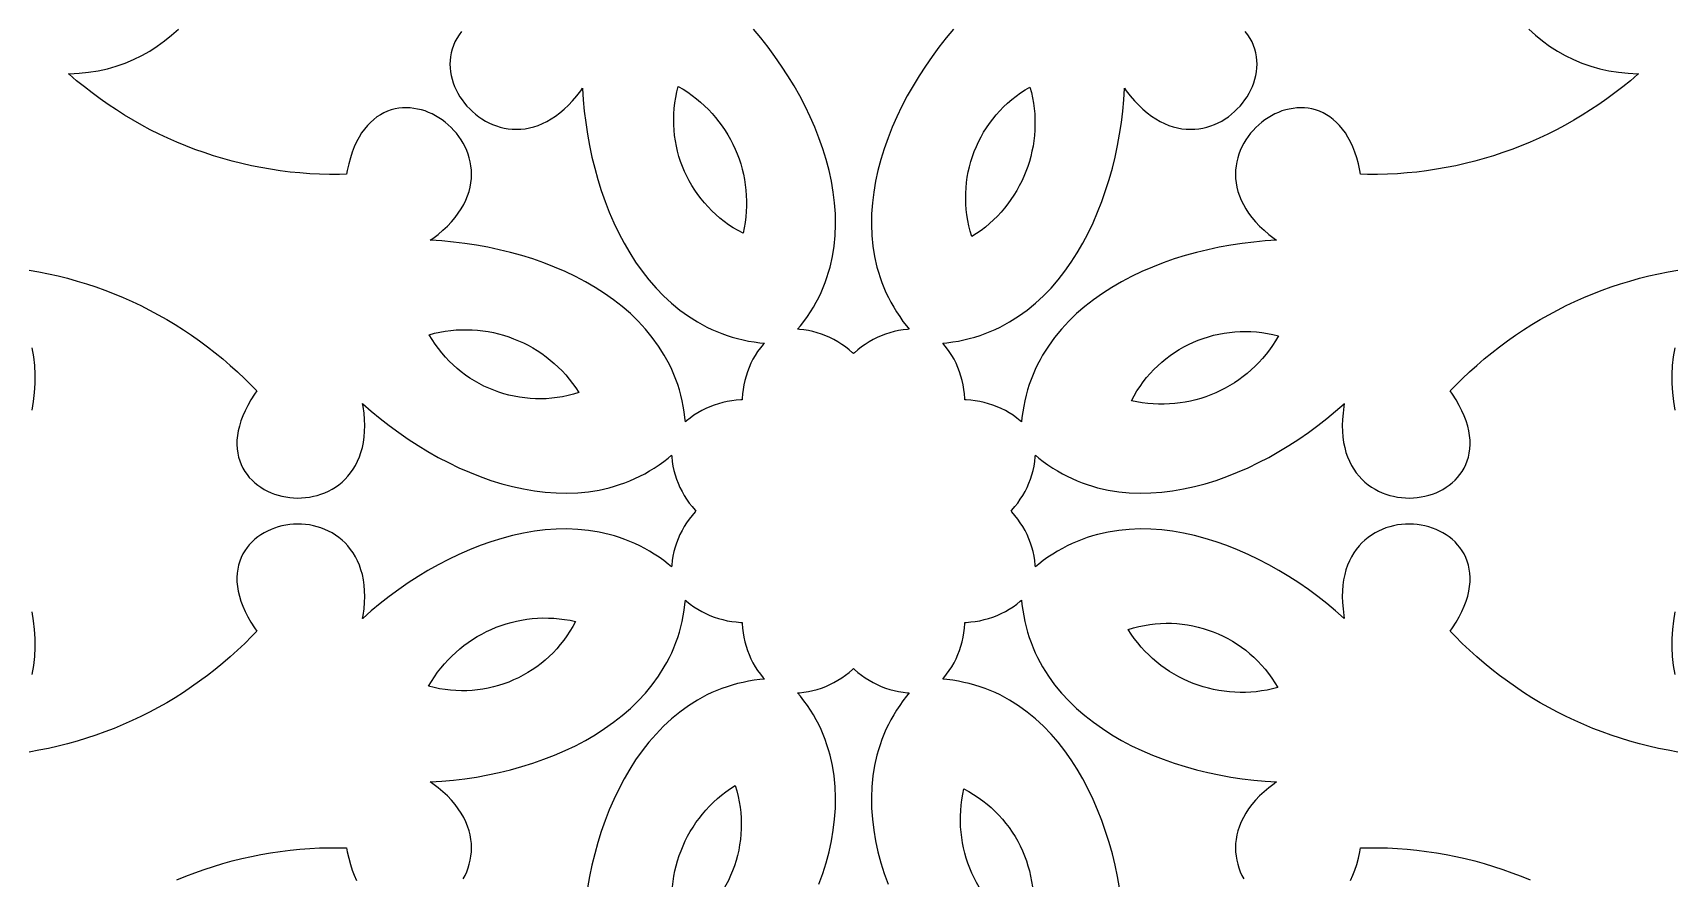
# Model space of a CAD drawing. Extents: x -1917 to -261, y -485 to 605.
# Drawn here: x -1382.7 to -1255.5, y 31.7 to 97.2 of the extents above; entities that cross this region are included whole.
import ezdxf

# ---------------------------------------------------------------- set-up
doc = ezdxf.new("R2010")
doc.units = 0
doc.layers.add('LAYER_1', color=18, linetype='CONTINUOUS')

msp = doc.modelspace()

# ---------------------------------------------------------------- linework, layer by layer
at = {"layer": 'LAYER_1'}
for points in [[(-1349.47, 97.31), (-1349.67, 97.05), (-1349.84, 96.78), (-1349.99, 96.51), (-1350.11, 96.23), (-1350.21, 95.94), (-1350.28, 95.66), (-1350.34, 95.36), (-1350.37, 95.07), (-1350.38, 94.78), (-1350.36, 94.49), (-1350.33, 94.19), (-1350.28, 93.9), (-1350.21, 93.62), (-1350.12, 93.33), (-1350.02, 93.06), (-1349.9, 92.78), (-1349.76, 92.52), (-1349.6, 92.26), (-1349.44, 92.01), (-1349.25, 91.76), (-1349.06, 91.53), (-1348.85, 91.31), (-1348.63, 91.1), (-1348.4, 90.9), (-1348.15, 90.71), (-1347.9, 90.53), (-1347.63, 90.37), (-1347.36, 90.23), (-1347.08, 90.1), (-1346.78, 89.99), (-1346.49, 89.9), (-1346.18, 89.83), (-1345.86, 89.77), (-1345.55, 89.74), (-1345.22, 89.73), (-1344.89, 89.74), (-1344.56, 89.78), (-1344.22, 89.84), (-1343.89, 89.92), (-1343.55, 90.03), (-1343.21, 90.17), (-1342.87, 90.34), (-1342.53, 90.53), (-1342.2, 90.75), (-1341.86, 91), (-1341.53, 91.28), (-1341.2, 91.6), (-1340.88, 91.94), (-1340.56, 92.32), (-1340.25, 92.72), (-1340.11, 92.92), (-1340.11, 92.9), (-1340.05, 92.02), (-1339.97, 91.14), (-1339.86, 90.25), (-1339.73, 89.36), (-1339.57, 88.47), (-1339.38, 87.58), (-1339.16, 86.71), (-1338.92, 85.84), (-1338.65, 84.98), (-1338.36, 84.13), (-1338.03, 83.3), (-1337.68, 82.48), (-1337.3, 81.68), (-1336.89, 80.91), (-1336.45, 80.15), (-1335.99, 79.43), (-1335.49, 78.73), (-1334.97, 78.06), (-1334.41, 77.42), (-1333.83, 76.82), (-1333.22, 76.25), (-1332.58, 75.72), (-1331.9, 75.24), (-1331.2, 74.8), (-1330.84, 74.59), (-1330.47, 74.4), (-1330.09, 74.22), (-1329.71, 74.05), (-1329.31, 73.9), (-1328.91, 73.75), (-1328.51, 73.63), (-1328.09, 73.51), (-1327.67, 73.41), (-1327.24, 73.32), (-1326.8, 73.25), (-1326.36, 73.19), (-1326.02, 73.16), (-1326.11, 73.06), (-1326.33, 72.79), (-1326.54, 72.5), (-1326.73, 72.2), (-1326.9, 71.9), (-1327.06, 71.59), (-1327.2, 71.27), (-1327.33, 70.94), (-1327.44, 70.6), (-1327.53, 70.27), (-1327.61, 69.92), (-1327.67, 69.57), (-1327.71, 69.22), (-1327.74, 68.86), (-1327.74, 68.77), (-1327.84, 68.77), (-1328.2, 68.74), (-1328.55, 68.69), (-1328.9, 68.63), (-1329.24, 68.56), (-1329.58, 68.46), (-1329.91, 68.35), (-1330.24, 68.23), (-1330.56, 68.08), (-1330.87, 67.93), (-1331.18, 67.75), (-1331.48, 67.56), (-1331.76, 67.35), (-1332.04, 67.13), (-1332.14, 67.05), (-1332.17, 67.38), (-1332.23, 67.82), (-1332.3, 68.26), (-1332.39, 68.69), (-1332.49, 69.11), (-1332.6, 69.53), (-1332.73, 69.94), (-1332.87, 70.34), (-1333.03, 70.73), (-1333.2, 71.11), (-1333.38, 71.49), (-1333.57, 71.86), (-1333.77, 72.23), (-1334.21, 72.93), (-1334.7, 73.6), (-1335.23, 74.24), (-1335.79, 74.85), (-1336.4, 75.44), (-1337.03, 75.99), (-1337.7, 76.51), (-1338.4, 77.01), (-1339.13, 77.47), (-1339.88, 77.91), (-1340.66, 78.32), (-1341.46, 78.7), (-1342.27, 79.05), (-1343.11, 79.38), (-1343.95, 79.68), (-1344.81, 79.95), (-1345.68, 80.19), (-1346.56, 80.4), (-1347.45, 80.59), (-1348.33, 80.75), (-1349.22, 80.89), (-1350.11, 80.99), (-1351, 81.08), (-1351.88, 81.13), (-1351.9, 81.13), (-1351.7, 81.27), (-1351.29, 81.58), (-1350.92, 81.9), (-1350.57, 82.23), (-1350.26, 82.56), (-1349.98, 82.89), (-1349.73, 83.22), (-1349.51, 83.56), (-1349.31, 83.89), (-1349.15, 84.23), (-1349.01, 84.57), (-1348.9, 84.91), (-1348.81, 85.25), (-1348.75, 85.58), (-1348.72, 85.92), (-1348.71, 86.24), (-1348.72, 86.57), (-1348.75, 86.89), (-1348.8, 87.2), (-1348.88, 87.51), (-1348.97, 87.81), (-1349.08, 88.1), (-1349.21, 88.38), (-1349.35, 88.66), (-1349.51, 88.92), (-1349.68, 89.18), (-1349.87, 89.42), (-1350.07, 89.65), (-1350.28, 89.87), (-1350.51, 90.08), (-1350.74, 90.28), (-1350.98, 90.46), (-1351.24, 90.63), (-1351.49, 90.78), (-1351.76, 90.92), (-1352.03, 91.04), (-1352.31, 91.15), (-1352.59, 91.23), (-1352.88, 91.3), (-1353.17, 91.35), (-1353.46, 91.39), (-1353.75, 91.4), (-1354.05, 91.39), (-1354.34, 91.36), (-1354.63, 91.31), (-1354.92, 91.23), (-1355.21, 91.13), (-1355.49, 91.01), (-1355.76, 90.86), (-1356.03, 90.69), (-1356.28, 90.5), (-1356.53, 90.27), (-1356.77, 90.02), (-1357, 89.75), (-1357.22, 89.45), (-1357.42, 89.12), (-1357.61, 88.76), (-1357.79, 88.38), (-1357.95, 87.97), (-1358.09, 87.53), (-1358.22, 87.05), (-1358.34, 86.55), (-1358.39, 86.25), (-1358.94, 86.23), (-1359.71, 86.23), (-1360.48, 86.25), (-1361.24, 86.29), (-1362, 86.35), (-1362.76, 86.42), (-1363.52, 86.52), (-1364.27, 86.63), (-1365.02, 86.76), (-1365.76, 86.91), (-1366.51, 87.07), (-1367.24, 87.26), (-1367.97, 87.46), (-1368.7, 87.68), (-1369.41, 87.92), (-1370.13, 88.17), (-1370.83, 88.44), (-1371.54, 88.73), (-1372.23, 89.04), (-1372.91, 89.36), (-1373.59, 89.7), (-1374.26, 90.06), (-1374.92, 90.43), (-1375.58, 90.82), (-1376.22, 91.23), (-1376.86, 91.65), (-1377.48, 92.09), (-1378.1, 92.55), (-1378.7, 93.02), (-1379.3, 93.5), (-1379.88, 94), (-1379.92, 94.04), (-1379.88, 94.04), (-1379.11, 94.07), (-1378.37, 94.15), (-1377.64, 94.27), (-1376.92, 94.43), (-1376.23, 94.63), (-1375.55, 94.87), (-1374.89, 95.15), (-1374.26, 95.46), (-1373.64, 95.8), (-1373.05, 96.18), (-1372.48, 96.58), (-1371.94, 97.02), (-1371.42, 97.49)], [(-1311.37, 97.49), (-1311.94, 96.81), (-1312.49, 96.1), (-1313.03, 95.38), (-1313.54, 94.63), (-1314.03, 93.88), (-1314.5, 93.1), (-1314.95, 92.32), (-1315.37, 91.52), (-1315.75, 90.71), (-1316.11, 89.89), (-1316.44, 89.06), (-1316.74, 88.23), (-1317, 87.39), (-1317.22, 86.55), (-1317.4, 85.71), (-1317.55, 84.86), (-1317.65, 84.02), (-1317.71, 83.18), (-1317.73, 82.34), (-1317.69, 81.5), (-1317.61, 80.68), (-1317.48, 79.86), (-1317.3, 79.05), (-1317.18, 78.65), (-1317.06, 78.25), (-1316.92, 77.86), (-1316.77, 77.47), (-1316.6, 77.08), (-1316.41, 76.7), (-1316.22, 76.32), (-1316, 75.94), (-1315.78, 75.57), (-1315.53, 75.21), (-1315.28, 74.84), (-1315, 74.49), (-1314.79, 74.23), (-1314.92, 74.22), (-1315.27, 74.19), (-1315.62, 74.13), (-1315.97, 74.05), (-1316.3, 73.96), (-1316.64, 73.85), (-1316.97, 73.73), (-1317.29, 73.58), (-1317.6, 73.43), (-1317.91, 73.25), (-1318.2, 73.06), (-1318.49, 72.86), (-1318.77, 72.64), (-1319.04, 72.41), (-1319.11, 72.34), (-1319.18, 72.41), (-1319.45, 72.64), (-1319.73, 72.86), (-1320.02, 73.06), (-1320.32, 73.25), (-1320.63, 73.43), (-1320.94, 73.58), (-1321.26, 73.73), (-1321.59, 73.85), (-1321.92, 73.96), (-1322.26, 74.05), (-1322.61, 74.13), (-1322.95, 74.19), (-1323.31, 74.22), (-1323.44, 74.23), (-1323.22, 74.49), (-1322.95, 74.84), (-1322.69, 75.21), (-1322.45, 75.57), (-1322.22, 75.94), (-1322.01, 76.32), (-1321.81, 76.7), (-1321.63, 77.08), (-1321.46, 77.47), (-1321.31, 77.86), (-1321.17, 78.25), (-1321.04, 78.65), (-1320.93, 79.05), (-1320.75, 79.86), (-1320.62, 80.68), (-1320.53, 81.5), (-1320.5, 82.34), (-1320.52, 83.18), (-1320.58, 84.02), (-1320.68, 84.86), (-1320.82, 85.71), (-1321.01, 86.55), (-1321.23, 87.39), (-1321.49, 88.23), (-1321.79, 89.06), (-1322.11, 89.89), (-1322.47, 90.71), (-1322.86, 91.52), (-1323.28, 92.32), (-1323.72, 93.1), (-1324.19, 93.88), (-1324.68, 94.63), (-1325.2, 95.38), (-1325.73, 96.1), (-1326.28, 96.81), (-1326.85, 97.49)], [(-1266.8, 97.49), (-1266.29, 97.02), (-1265.74, 96.58), (-1265.18, 96.18), (-1264.58, 95.8), (-1263.97, 95.46), (-1263.33, 95.15), (-1262.68, 94.87), (-1262, 94.63), (-1261.3, 94.43), (-1260.59, 94.27), (-1259.86, 94.15), (-1259.11, 94.07), (-1258.35, 94.04), (-1258.31, 94.04), (-1258.35, 94), (-1258.93, 93.5), (-1259.52, 93.02), (-1260.13, 92.55), (-1260.75, 92.09), (-1261.37, 91.65), (-1262.01, 91.23), (-1262.65, 90.82), (-1263.3, 90.43), (-1263.97, 90.06), (-1264.64, 89.7), (-1265.31, 89.36), (-1266, 89.04), (-1266.69, 88.73), (-1267.39, 88.44), (-1268.1, 88.17), (-1268.81, 87.92), (-1269.53, 87.68), (-1270.26, 87.46), (-1270.99, 87.26), (-1271.72, 87.07), (-1272.46, 86.91), (-1273.21, 86.76), (-1273.96, 86.63), (-1274.71, 86.52), (-1275.46, 86.42), (-1276.22, 86.35), (-1276.98, 86.29), (-1277.75, 86.25), (-1278.52, 86.23), (-1279.28, 86.23), (-1279.84, 86.25), (-1279.89, 86.55), (-1280, 87.05), (-1280.13, 87.53), (-1280.28, 87.97), (-1280.44, 88.38), (-1280.62, 88.76), (-1280.81, 89.12), (-1281.01, 89.45), (-1281.23, 89.75), (-1281.45, 90.02), (-1281.69, 90.27), (-1281.94, 90.5), (-1282.2, 90.69), (-1282.47, 90.86), (-1282.74, 91.01), (-1283.02, 91.13), (-1283.31, 91.23), (-1283.6, 91.31), (-1283.89, 91.36), (-1284.18, 91.39), (-1284.47, 91.4), (-1284.77, 91.39), (-1285.06, 91.35), (-1285.35, 91.3), (-1285.63, 91.23), (-1285.92, 91.15), (-1286.19, 91.04), (-1286.47, 90.92), (-1286.73, 90.78), (-1286.99, 90.63), (-1287.24, 90.46), (-1287.49, 90.28), (-1287.72, 90.08), (-1287.94, 89.87), (-1288.16, 89.65), (-1288.36, 89.42), (-1288.54, 89.18), (-1288.72, 88.92), (-1288.88, 88.66), (-1289.02, 88.38), (-1289.15, 88.1), (-1289.26, 87.81), (-1289.35, 87.51), (-1289.42, 87.2), (-1289.48, 86.89), (-1289.51, 86.57), (-1289.52, 86.24), (-1289.51, 85.92), (-1289.47, 85.58), (-1289.41, 85.25), (-1289.33, 84.91), (-1289.22, 84.57), (-1289.08, 84.23), (-1288.91, 83.89), (-1288.72, 83.56), (-1288.5, 83.22), (-1288.25, 82.89), (-1287.97, 82.56), (-1287.65, 82.23), (-1287.31, 81.9), (-1286.94, 81.58), (-1286.53, 81.27), (-1286.33, 81.13), (-1286.35, 81.13), (-1287.23, 81.08), (-1288.11, 80.99), (-1289, 80.89), (-1289.89, 80.75), (-1290.78, 80.59), (-1291.67, 80.4), (-1292.54, 80.19), (-1293.41, 79.95), (-1294.27, 79.68), (-1295.12, 79.38), (-1295.95, 79.05), (-1296.77, 78.7), (-1297.57, 78.32), (-1298.34, 77.91), (-1299.1, 77.47), (-1299.82, 77.01), (-1300.52, 76.51), (-1301.19, 75.99), (-1301.83, 75.44), (-1302.43, 74.85), (-1303, 74.24), (-1303.53, 73.6), (-1304.01, 72.93), (-1304.46, 72.23), (-1304.66, 71.86), (-1304.85, 71.49), (-1305.03, 71.11), (-1305.2, 70.73), (-1305.35, 70.34), (-1305.5, 69.94), (-1305.63, 69.53), (-1305.74, 69.11), (-1305.84, 68.69), (-1305.93, 68.26), (-1306, 67.82), (-1306.06, 67.38), (-1306.09, 67.05), (-1306.19, 67.13), (-1306.46, 67.35), (-1306.75, 67.56), (-1307.05, 67.75), (-1307.35, 67.93), (-1307.67, 68.08), (-1307.99, 68.23), (-1308.31, 68.35), (-1308.65, 68.46), (-1308.99, 68.56), (-1309.33, 68.63), (-1309.68, 68.69), (-1310.03, 68.74), (-1310.39, 68.77), (-1310.48, 68.77), (-1310.49, 68.86), (-1310.51, 69.22), (-1310.56, 69.57), (-1310.62, 69.92), (-1310.69, 70.27), (-1310.79, 70.6), (-1310.9, 70.94), (-1311.02, 71.27), (-1311.17, 71.59), (-1311.32, 71.9), (-1311.5, 72.2), (-1311.69, 72.5), (-1311.9, 72.79), (-1312.12, 73.06), (-1312.2, 73.16), (-1311.87, 73.19), (-1311.43, 73.25), (-1310.99, 73.32), (-1310.56, 73.41), (-1310.14, 73.51), (-1309.72, 73.63), (-1309.31, 73.75), (-1308.91, 73.9), (-1308.52, 74.05), (-1308.14, 74.22), (-1307.76, 74.4), (-1307.39, 74.59), (-1307.02, 74.8), (-1306.32, 75.24), (-1305.65, 75.72), (-1305.01, 76.25), (-1304.4, 76.82), (-1303.81, 77.42), (-1303.26, 78.06), (-1302.74, 78.73), (-1302.24, 79.43), (-1301.78, 80.15), (-1301.34, 80.91), (-1300.93, 81.68), (-1300.55, 82.48), (-1300.2, 83.3), (-1299.87, 84.13), (-1299.58, 84.98), (-1299.31, 85.84), (-1299.06, 86.71), (-1298.85, 87.58), (-1298.66, 88.47), (-1298.5, 89.36), (-1298.36, 90.25), (-1298.26, 91.14), (-1298.17, 92.02), (-1298.12, 92.9), (-1298.12, 92.92), (-1297.98, 92.72), (-1297.67, 92.32), (-1297.35, 91.94), (-1297.02, 91.6), (-1296.7, 91.28), (-1296.36, 91), (-1296.03, 90.75), (-1295.69, 90.53), (-1295.36, 90.34), (-1295.02, 90.17), (-1294.68, 90.03), (-1294.34, 89.92), (-1294, 89.84), (-1293.67, 89.78), (-1293.33, 89.74), (-1293.01, 89.73), (-1292.68, 89.74), (-1292.36, 89.77), (-1292.05, 89.83), (-1291.74, 89.9), (-1291.44, 89.99), (-1291.15, 90.1), (-1290.87, 90.23), (-1290.59, 90.37), (-1290.33, 90.53), (-1290.07, 90.71), (-1289.83, 90.9), (-1289.6, 91.1), (-1289.38, 91.31), (-1289.17, 91.53), (-1288.97, 91.76), (-1288.79, 92.01), (-1288.62, 92.26), (-1288.47, 92.52), (-1288.33, 92.78), (-1288.21, 93.06), (-1288.11, 93.33), (-1288.02, 93.62), (-1287.95, 93.9), (-1287.9, 94.19), (-1287.86, 94.49), (-1287.85, 94.78), (-1287.86, 95.07), (-1287.89, 95.36), (-1287.94, 95.66), (-1288.02, 95.94), (-1288.12, 96.23), (-1288.24, 96.51), (-1288.39, 96.78), (-1288.56, 97.05), (-1288.76, 97.31)], [(-1382.98, 78.82), (-1382.23, 78.68), (-1381.48, 78.53), (-1380.74, 78.36), (-1380, 78.18), (-1379.27, 77.97), (-1378.54, 77.75), (-1377.82, 77.51), (-1377.11, 77.26), (-1376.4, 76.98), (-1375.7, 76.69), (-1375.01, 76.39), (-1374.33, 76.06), (-1373.65, 75.72), (-1372.98, 75.36), (-1372.32, 74.99), (-1371.67, 74.6), (-1371.03, 74.19), (-1370.4, 73.77), (-1369.78, 73.34), (-1369.17, 72.88), (-1368.57, 72.41), (-1367.98, 71.93), (-1367.4, 71.43), (-1366.83, 70.92), (-1366.27, 70.39), (-1365.73, 69.85), (-1365.35, 69.45), (-1365.53, 69.19), (-1365.8, 68.76), (-1366.04, 68.33), (-1366.25, 67.92), (-1366.43, 67.51), (-1366.58, 67.12), (-1366.69, 66.73), (-1366.78, 66.36), (-1366.84, 65.99), (-1366.88, 65.63), (-1366.88, 65.29), (-1366.86, 64.95), (-1366.82, 64.63), (-1366.75, 64.32), (-1366.66, 64.02), (-1366.55, 63.74), (-1366.42, 63.47), (-1366.27, 63.21), (-1366.1, 62.97), (-1365.92, 62.74), (-1365.71, 62.53), (-1365.5, 62.33), (-1365.27, 62.14), (-1365.03, 61.98), (-1364.78, 61.82), (-1364.51, 61.69), (-1364.24, 61.56), (-1363.96, 61.46), (-1363.68, 61.37), (-1363.39, 61.29), (-1363.09, 61.23), (-1362.79, 61.19), (-1362.49, 61.16), (-1362.18, 61.15), (-1361.88, 61.16), (-1361.57, 61.18), (-1361.26, 61.22), (-1360.96, 61.28), (-1360.66, 61.35), (-1360.37, 61.44), (-1360.08, 61.55), (-1359.79, 61.68), (-1359.51, 61.83), (-1359.24, 61.99), (-1358.98, 62.18), (-1358.74, 62.38), (-1358.5, 62.6), (-1358.28, 62.84), (-1358.07, 63.1), (-1357.87, 63.38), (-1357.69, 63.68), (-1357.53, 64), (-1357.39, 64.34), (-1357.27, 64.69), (-1357.16, 65.07), (-1357.08, 65.46), (-1357.03, 65.88), (-1356.99, 66.31), (-1356.98, 66.76), (-1356.99, 67.23), (-1357.03, 67.73), (-1357.1, 68.24), (-1357.14, 68.47), (-1357.13, 68.46), (-1356.47, 67.88), (-1355.78, 67.31), (-1355.08, 66.76), (-1354.35, 66.22), (-1353.61, 65.71), (-1352.85, 65.22), (-1352.08, 64.75), (-1351.29, 64.3), (-1350.49, 63.89), (-1349.68, 63.5), (-1348.87, 63.14), (-1348.04, 62.81), (-1347.21, 62.51), (-1346.37, 62.25), (-1345.53, 62.03), (-1344.68, 61.85), (-1343.84, 61.7), (-1342.99, 61.6), (-1342.15, 61.54), (-1341.31, 61.52), (-1340.48, 61.56), (-1339.65, 61.64), (-1338.83, 61.77), (-1338.03, 61.95), (-1337.62, 62.07), (-1337.23, 62.19), (-1336.83, 62.33), (-1336.44, 62.49), (-1336.06, 62.65), (-1335.67, 62.84), (-1335.29, 63.03), (-1334.92, 63.25), (-1334.55, 63.47), (-1334.18, 63.72), (-1333.82, 63.97), (-1333.47, 64.25), (-1333.21, 64.46), (-1333.2, 64.33), (-1333.16, 63.98), (-1333.1, 63.63), (-1333.03, 63.29), (-1332.94, 62.95), (-1332.83, 62.61), (-1332.7, 62.29), (-1332.56, 61.96), (-1332.4, 61.65), (-1332.23, 61.35), (-1332.04, 61.05), (-1331.84, 60.76), (-1331.62, 60.48), (-1331.39, 60.21), (-1331.32, 60.14), (-1331.39, 60.07), (-1331.62, 59.8), (-1331.84, 59.52), (-1332.04, 59.23), (-1332.23, 58.93), (-1332.4, 58.62), (-1332.56, 58.31), (-1332.7, 57.99), (-1332.83, 57.66), (-1332.94, 57.33), (-1333.03, 56.99), (-1333.1, 56.64), (-1333.16, 56.3), (-1333.2, 55.94), (-1333.21, 55.81), (-1333.47, 56.03), (-1333.82, 56.3), (-1334.18, 56.56), (-1334.55, 56.8), (-1334.92, 57.03), (-1335.29, 57.24), (-1335.67, 57.44), (-1336.06, 57.62), (-1336.44, 57.79), (-1336.83, 57.94), (-1337.23, 58.08), (-1337.62, 58.21), (-1338.03, 58.32), (-1338.83, 58.5), (-1339.65, 58.64), (-1340.48, 58.72), (-1341.31, 58.75), (-1342.15, 58.74), (-1342.99, 58.68), (-1343.84, 58.57), (-1344.68, 58.43), (-1345.53, 58.24), (-1346.37, 58.02), (-1347.21, 57.76), (-1348.04, 57.47), (-1348.87, 57.14), (-1349.68, 56.78), (-1350.49, 56.39), (-1351.29, 55.97), (-1352.08, 55.53), (-1352.85, 55.06), (-1353.61, 54.57), (-1354.35, 54.05), (-1355.08, 53.52), (-1355.78, 52.97), (-1356.47, 52.4), (-1357.13, 51.81), (-1357.14, 51.8), (-1357.1, 52.04), (-1357.03, 52.55), (-1356.99, 53.04), (-1356.98, 53.51), (-1356.99, 53.96), (-1357.03, 54.4), (-1357.08, 54.81), (-1357.16, 55.21), (-1357.27, 55.58), (-1357.39, 55.94), (-1357.53, 56.28), (-1357.69, 56.59), (-1357.87, 56.89), (-1358.07, 57.17), (-1358.28, 57.43), (-1358.5, 57.67), (-1358.74, 57.89), (-1358.98, 58.1), (-1359.24, 58.28), (-1359.51, 58.45), (-1359.79, 58.59), (-1360.08, 58.72), (-1360.37, 58.83), (-1360.66, 58.92), (-1360.96, 59), (-1361.26, 59.06), (-1361.57, 59.1), (-1361.88, 59.12), (-1362.18, 59.12), (-1362.49, 59.11), (-1362.79, 59.09), (-1363.09, 59.04), (-1363.39, 58.98), (-1363.68, 58.91), (-1363.96, 58.82), (-1364.24, 58.71), (-1364.51, 58.59), (-1364.78, 58.45), (-1365.03, 58.3), (-1365.27, 58.13), (-1365.5, 57.95), (-1365.71, 57.75), (-1365.92, 57.53), (-1366.1, 57.31), (-1366.27, 57.06), (-1366.42, 56.81), (-1366.55, 56.53), (-1366.66, 56.25), (-1366.75, 55.95), (-1366.82, 55.64), (-1366.86, 55.32), (-1366.88, 54.99), (-1366.88, 54.64), (-1366.84, 54.29), (-1366.78, 53.92), (-1366.69, 53.54), (-1366.58, 53.16), (-1366.43, 52.76), (-1366.25, 52.35), (-1366.04, 51.94), (-1365.8, 51.52), (-1365.53, 51.08), (-1365.35, 50.83), (-1365.73, 50.43), (-1366.27, 49.88), (-1366.83, 49.35), (-1367.4, 48.84), (-1367.98, 48.34), (-1368.57, 47.86), (-1369.17, 47.39), (-1369.78, 46.94), (-1370.4, 46.5), (-1371.03, 46.08), (-1371.67, 45.67), (-1372.32, 45.28), (-1372.98, 44.91), (-1373.65, 44.55), (-1374.33, 44.21), (-1375.01, 43.89), (-1375.7, 43.58), (-1376.4, 43.29), (-1377.11, 43.02), (-1377.82, 42.76), (-1378.54, 42.52), (-1379.27, 42.3), (-1380, 42.1), (-1380.74, 41.91), (-1381.48, 41.74), (-1382.23, 41.59), (-1382.98, 41.46)], [(-1255.25, 41.46), (-1256, 41.59), (-1256.75, 41.74), (-1257.49, 41.91), (-1258.23, 42.1), (-1258.96, 42.3), (-1259.69, 42.52), (-1260.41, 42.76), (-1261.12, 43.02), (-1261.83, 43.29), (-1262.52, 43.58), (-1263.22, 43.89), (-1263.9, 44.21), (-1264.58, 44.55), (-1265.25, 44.91), (-1265.91, 45.28), (-1266.56, 45.67), (-1267.2, 46.08), (-1267.83, 46.5), (-1268.45, 46.94), (-1269.06, 47.39), (-1269.66, 47.86), (-1270.25, 48.34), (-1270.83, 48.84), (-1271.4, 49.35), (-1271.95, 49.88), (-1272.5, 50.43), (-1272.88, 50.83), (-1272.7, 51.08), (-1272.42, 51.52), (-1272.18, 51.94), (-1271.98, 52.35), (-1271.8, 52.76), (-1271.65, 53.16), (-1271.53, 53.54), (-1271.45, 53.92), (-1271.39, 54.29), (-1271.35, 54.64), (-1271.35, 54.99), (-1271.36, 55.32), (-1271.41, 55.64), (-1271.47, 55.95), (-1271.56, 56.25), (-1271.67, 56.53), (-1271.81, 56.81), (-1271.96, 57.06), (-1272.13, 57.31), (-1272.31, 57.53), (-1272.51, 57.75), (-1272.73, 57.95), (-1272.96, 58.13), (-1273.2, 58.3), (-1273.45, 58.45), (-1273.71, 58.59), (-1273.98, 58.71), (-1274.26, 58.82), (-1274.55, 58.91), (-1274.84, 58.98), (-1275.14, 59.04), (-1275.44, 59.09), (-1275.74, 59.11), (-1276.05, 59.12), (-1276.35, 59.12), (-1276.66, 59.1), (-1276.96, 59.06), (-1277.27, 59), (-1277.57, 58.92), (-1277.86, 58.83), (-1278.15, 58.72), (-1278.44, 58.59), (-1278.71, 58.45), (-1278.98, 58.28), (-1279.24, 58.1), (-1279.49, 57.89), (-1279.73, 57.67), (-1279.95, 57.43), (-1280.16, 57.17), (-1280.36, 56.89), (-1280.53, 56.59), (-1280.7, 56.28), (-1280.84, 55.94), (-1280.96, 55.58), (-1281.06, 55.21), (-1281.14, 54.81), (-1281.2, 54.4), (-1281.24, 53.96), (-1281.25, 53.51), (-1281.23, 53.04), (-1281.19, 52.55), (-1281.13, 52.04), (-1281.09, 51.8), (-1281.1, 51.81), (-1281.76, 52.4), (-1282.45, 52.97), (-1283.15, 53.52), (-1283.87, 54.05), (-1284.62, 54.57), (-1285.38, 55.06), (-1286.15, 55.53), (-1286.93, 55.97), (-1287.73, 56.39), (-1288.54, 56.78), (-1289.36, 57.14), (-1290.19, 57.47), (-1291.02, 57.76), (-1291.86, 58.02), (-1292.7, 58.24), (-1293.54, 58.43), (-1294.39, 58.57), (-1295.23, 58.68), (-1296.07, 58.74), (-1296.91, 58.75), (-1297.75, 58.72), (-1298.57, 58.64), (-1299.39, 58.5), (-1300.2, 58.32), (-1300.6, 58.21), (-1301, 58.08), (-1301.39, 57.94), (-1301.78, 57.79), (-1302.17, 57.62), (-1302.56, 57.44), (-1302.93, 57.24), (-1303.31, 57.03), (-1303.68, 56.8), (-1304.05, 56.56), (-1304.41, 56.3), (-1304.76, 56.03), (-1305.02, 55.81), (-1305.03, 55.94), (-1305.07, 56.3), (-1305.12, 56.64), (-1305.2, 56.99), (-1305.29, 57.33), (-1305.4, 57.66), (-1305.52, 57.99), (-1305.67, 58.31), (-1305.82, 58.62), (-1306, 58.93), (-1306.19, 59.23), (-1306.39, 59.52), (-1306.61, 59.8), (-1306.84, 60.07), (-1306.91, 60.14), (-1306.84, 60.21), (-1306.61, 60.48), (-1306.39, 60.76), (-1306.19, 61.05), (-1306, 61.35), (-1305.82, 61.65), (-1305.67, 61.96), (-1305.52, 62.29), (-1305.4, 62.61), (-1305.29, 62.95), (-1305.2, 63.29), (-1305.12, 63.63), (-1305.07, 63.98), (-1305.03, 64.33), (-1305.02, 64.46), (-1304.76, 64.25), (-1304.41, 63.97), (-1304.05, 63.72), (-1303.68, 63.47), (-1303.31, 63.25), (-1302.93, 63.03), (-1302.56, 62.84), (-1302.17, 62.65), (-1301.78, 62.49), (-1301.39, 62.33), (-1301, 62.19), (-1300.6, 62.07), (-1300.2, 61.95), (-1299.39, 61.77), (-1298.57, 61.64), (-1297.75, 61.56), (-1296.91, 61.52), (-1296.07, 61.54), (-1295.23, 61.6), (-1294.39, 61.7), (-1293.54, 61.85), (-1292.7, 62.03), (-1291.86, 62.25), (-1291.02, 62.51), (-1290.19, 62.81), (-1289.36, 63.14), (-1288.54, 63.5), (-1287.73, 63.89), (-1286.93, 64.3), (-1286.15, 64.75), (-1285.38, 65.22), (-1284.62, 65.71), (-1283.87, 66.22), (-1283.15, 66.76), (-1282.45, 67.31), (-1281.76, 67.88), (-1281.1, 68.46), (-1281.09, 68.47), (-1281.13, 68.24), (-1281.19, 67.73), (-1281.23, 67.23), (-1281.25, 66.76), (-1281.24, 66.31), (-1281.2, 65.88), (-1281.14, 65.46), (-1281.06, 65.07), (-1280.96, 64.69), (-1280.84, 64.34), (-1280.7, 64), (-1280.53, 63.68), (-1280.36, 63.38), (-1280.16, 63.1), (-1279.95, 62.84), (-1279.73, 62.6), (-1279.49, 62.38), (-1279.24, 62.18), (-1278.98, 61.99), (-1278.71, 61.83), (-1278.44, 61.68), (-1278.15, 61.55), (-1277.86, 61.44), (-1277.57, 61.35), (-1277.27, 61.28), (-1276.96, 61.22), (-1276.66, 61.18), (-1276.35, 61.16), (-1276.05, 61.15), (-1275.74, 61.16), (-1275.44, 61.19), (-1275.14, 61.23), (-1274.84, 61.29), (-1274.55, 61.37), (-1274.26, 61.46), (-1273.98, 61.56), (-1273.71, 61.69), (-1273.45, 61.82), (-1273.2, 61.98), (-1272.96, 62.14), (-1272.73, 62.33), (-1272.51, 62.53), (-1272.31, 62.74), (-1272.13, 62.97), (-1271.96, 63.21), (-1271.81, 63.47), (-1271.67, 63.74), (-1271.56, 64.02), (-1271.47, 64.32), (-1271.41, 64.63), (-1271.36, 64.95), (-1271.35, 65.29), (-1271.35, 65.63), (-1271.39, 65.99), (-1271.45, 66.36), (-1271.53, 66.73), (-1271.65, 67.12), (-1271.8, 67.51), (-1271.98, 67.92), (-1272.18, 68.33), (-1272.42, 68.76), (-1272.7, 69.19), (-1272.88, 69.45), (-1272.5, 69.85), (-1271.95, 70.39), (-1271.4, 70.92), (-1270.83, 71.43), (-1270.25, 71.93), (-1269.66, 72.41), (-1269.06, 72.88), (-1268.45, 73.34), (-1267.83, 73.77), (-1267.2, 74.19), (-1266.56, 74.6), (-1265.91, 74.99), (-1265.25, 75.36), (-1264.58, 75.72), (-1263.9, 76.06), (-1263.22, 76.39), (-1262.52, 76.69), (-1261.83, 76.98), (-1261.12, 77.26), (-1260.41, 77.51), (-1259.69, 77.75), (-1258.96, 77.97), (-1258.23, 78.18), (-1257.49, 78.36), (-1256.75, 78.53), (-1256, 78.68), (-1255.25, 78.82)], [(-1382.75, 67.96), (-1382.63, 68.64), (-1382.56, 69.33), (-1382.52, 70.02), (-1382.51, 70.72), (-1382.55, 71.41), (-1382.62, 72.1), (-1382.74, 72.79)], [(-1255.49, 72.79), (-1255.6, 72.1), (-1255.68, 71.41), (-1255.71, 70.72), (-1255.71, 70.02), (-1255.67, 69.33), (-1255.59, 68.64), (-1255.48, 67.96)], [(-1382.74, 47.48), (-1382.62, 48.17), (-1382.55, 48.86), (-1382.51, 49.56), (-1382.52, 50.25), (-1382.56, 50.95), (-1382.63, 51.63), (-1382.75, 52.32)], [(-1349.35, 31.62), (-1349.21, 31.89), (-1349.08, 32.17), (-1348.97, 32.47), (-1348.88, 32.77), (-1348.8, 33.07), (-1348.75, 33.39), (-1348.72, 33.71), (-1348.71, 34.03), (-1348.72, 34.36), (-1348.75, 34.69), (-1348.81, 35.03), (-1348.9, 35.36), (-1349.01, 35.7), (-1349.15, 36.04), (-1349.31, 36.38), (-1349.51, 36.72), (-1349.73, 37.05), (-1349.98, 37.39), (-1350.26, 37.72), (-1350.57, 38.05), (-1350.92, 38.37), (-1351.29, 38.69), (-1351.7, 39), (-1351.9, 39.14), (-1351.88, 39.14), (-1351, 39.2), (-1350.11, 39.28), (-1349.22, 39.39), (-1348.33, 39.52), (-1347.45, 39.68), (-1346.56, 39.87), (-1345.68, 40.09), (-1344.81, 40.33), (-1343.95, 40.6), (-1343.11, 40.9), (-1342.27, 41.22), (-1341.46, 41.57), (-1340.66, 41.95), (-1339.88, 42.36), (-1339.13, 42.8), (-1338.4, 43.27), (-1337.7, 43.76), (-1337.03, 44.28), (-1336.4, 44.84), (-1335.79, 45.42), (-1335.23, 46.03), (-1334.7, 46.67), (-1334.21, 47.35), (-1333.77, 48.05), (-1333.57, 48.41), (-1333.38, 48.78), (-1333.2, 49.16), (-1333.03, 49.54), (-1332.87, 49.94), (-1332.73, 50.34), (-1332.6, 50.75), (-1332.49, 51.16), (-1332.39, 51.58), (-1332.3, 52.01), (-1332.23, 52.45), (-1332.17, 52.9), (-1332.14, 53.23), (-1332.04, 53.14), (-1331.76, 52.92), (-1331.48, 52.71), (-1331.18, 52.52), (-1330.87, 52.35), (-1330.56, 52.19), (-1330.24, 52.05), (-1329.91, 51.92), (-1329.58, 51.81), (-1329.24, 51.72), (-1328.9, 51.64), (-1328.55, 51.58), (-1328.2, 51.54), (-1327.84, 51.51), (-1327.74, 51.51), (-1327.74, 51.41), (-1327.71, 51.05), (-1327.67, 50.7), (-1327.61, 50.35), (-1327.53, 50.01), (-1327.44, 49.67), (-1327.33, 49.34), (-1327.2, 49.01), (-1327.06, 48.69), (-1326.9, 48.38), (-1326.73, 48.07), (-1326.54, 47.77), (-1326.33, 47.49), (-1326.11, 47.21), (-1326.02, 47.11), (-1326.36, 47.08), (-1326.8, 47.02), (-1327.24, 46.95), (-1327.67, 46.86), (-1328.09, 46.76), (-1328.51, 46.65), (-1328.91, 46.52), (-1329.31, 46.38), (-1329.71, 46.22), (-1330.09, 46.06), (-1330.47, 45.88), (-1330.84, 45.68), (-1331.2, 45.48), (-1331.9, 45.04), (-1332.58, 44.55), (-1333.22, 44.02), (-1333.83, 43.46), (-1334.41, 42.85), (-1334.97, 42.22), (-1335.49, 41.55), (-1335.99, 40.85), (-1336.45, 40.12), (-1336.89, 39.37), (-1337.3, 38.59), (-1337.68, 37.79), (-1338.03, 36.98), (-1338.36, 36.15), (-1338.65, 35.3), (-1338.92, 34.44), (-1339.16, 33.57), (-1339.38, 32.69), (-1339.57, 31.8), (-1339.73, 30.92)], [(-1298.5, 30.92), (-1298.66, 31.8), (-1298.85, 32.69), (-1299.06, 33.57), (-1299.31, 34.44), (-1299.58, 35.3), (-1299.87, 36.15), (-1300.2, 36.98), (-1300.55, 37.79), (-1300.93, 38.59), (-1301.34, 39.37), (-1301.78, 40.12), (-1302.24, 40.85), (-1302.74, 41.55), (-1303.26, 42.22), (-1303.81, 42.85), (-1304.4, 43.46), (-1305.01, 44.02), (-1305.65, 44.55), (-1306.32, 45.04), (-1307.02, 45.48), (-1307.39, 45.68), (-1307.76, 45.88), (-1308.14, 46.06), (-1308.52, 46.22), (-1308.91, 46.38), (-1309.31, 46.52), (-1309.72, 46.65), (-1310.14, 46.76), (-1310.56, 46.86), (-1310.99, 46.95), (-1311.43, 47.02), (-1311.87, 47.08), (-1312.2, 47.11), (-1312.12, 47.21), (-1311.9, 47.49), (-1311.69, 47.77), (-1311.5, 48.07), (-1311.32, 48.38), (-1311.17, 48.69), (-1311.02, 49.01), (-1310.9, 49.34), (-1310.79, 49.67), (-1310.69, 50.01), (-1310.62, 50.35), (-1310.56, 50.7), (-1310.51, 51.05), (-1310.49, 51.41), (-1310.48, 51.51), (-1310.39, 51.51), (-1310.03, 51.54), (-1309.68, 51.58), (-1309.33, 51.64), (-1308.99, 51.72), (-1308.65, 51.81), (-1308.31, 51.92), (-1307.99, 52.05), (-1307.67, 52.19), (-1307.35, 52.35), (-1307.05, 52.52), (-1306.75, 52.71), (-1306.46, 52.92), (-1306.19, 53.14), (-1306.09, 53.23), (-1306.06, 52.9), (-1306, 52.45), (-1305.93, 52.01), (-1305.84, 51.58), (-1305.74, 51.16), (-1305.63, 50.75), (-1305.5, 50.34), (-1305.35, 49.94), (-1305.2, 49.54), (-1305.03, 49.16), (-1304.85, 48.78), (-1304.66, 48.41), (-1304.46, 48.05), (-1304.01, 47.35), (-1303.53, 46.67), (-1303, 46.03), (-1302.43, 45.42), (-1301.83, 44.84), (-1301.19, 44.28), (-1300.52, 43.76), (-1299.82, 43.27), (-1299.1, 42.8), (-1298.34, 42.36), (-1297.57, 41.95), (-1296.77, 41.57), (-1295.95, 41.22), (-1295.12, 40.9), (-1294.27, 40.6), (-1293.41, 40.33), (-1292.54, 40.09), (-1291.67, 39.87), (-1290.78, 39.68), (-1289.89, 39.52), (-1289, 39.39), (-1288.11, 39.28), (-1287.23, 39.2), (-1286.35, 39.14), (-1286.33, 39.14), (-1286.53, 39), (-1286.94, 38.69), (-1287.31, 38.37), (-1287.65, 38.05), (-1287.97, 37.72), (-1288.25, 37.39), (-1288.5, 37.05), (-1288.72, 36.72), (-1288.91, 36.38), (-1289.08, 36.04), (-1289.22, 35.7), (-1289.33, 35.36), (-1289.41, 35.03), (-1289.47, 34.69), (-1289.51, 34.36), (-1289.52, 34.03), (-1289.51, 33.71), (-1289.48, 33.39), (-1289.42, 33.07), (-1289.35, 32.77), (-1289.26, 32.47), (-1289.15, 32.17), (-1289.02, 31.89), (-1288.88, 31.62)], [(-1255.48, 52.32), (-1255.59, 51.63), (-1255.67, 50.95), (-1255.71, 50.25), (-1255.71, 49.56), (-1255.68, 48.86), (-1255.6, 48.17), (-1255.49, 47.48)], [(-1321.79, 31.21), (-1321.49, 32.04), (-1321.23, 32.88), (-1321.01, 33.72), (-1320.82, 34.57), (-1320.68, 35.41), (-1320.58, 36.26), (-1320.52, 37.1), (-1320.5, 37.94), (-1320.53, 38.77), (-1320.62, 39.6), (-1320.75, 40.42), (-1320.93, 41.22), (-1321.04, 41.63), (-1321.17, 42.02), (-1321.31, 42.42), (-1321.46, 42.81), (-1321.63, 43.2), (-1321.81, 43.58), (-1322.01, 43.96), (-1322.22, 44.33), (-1322.45, 44.7), (-1322.69, 45.07), (-1322.95, 45.43), (-1323.22, 45.79), (-1323.44, 46.04), (-1323.31, 46.05), (-1322.95, 46.09), (-1322.61, 46.15), (-1322.26, 46.22), (-1321.92, 46.31), (-1321.59, 46.42), (-1321.26, 46.55), (-1320.94, 46.69), (-1320.63, 46.85), (-1320.32, 47.02), (-1320.02, 47.21), (-1319.73, 47.41), (-1319.45, 47.63), (-1319.18, 47.86), (-1319.11, 47.93), (-1319.04, 47.86), (-1318.77, 47.63), (-1318.49, 47.41), (-1318.2, 47.21), (-1317.91, 47.02), (-1317.6, 46.85), (-1317.29, 46.69), (-1316.97, 46.55), (-1316.64, 46.42), (-1316.3, 46.31), (-1315.97, 46.22), (-1315.62, 46.15), (-1315.27, 46.09), (-1314.92, 46.05), (-1314.79, 46.04), (-1315, 45.79), (-1315.28, 45.43), (-1315.53, 45.07), (-1315.78, 44.7), (-1316, 44.33), (-1316.22, 43.96), (-1316.41, 43.58), (-1316.6, 43.2), (-1316.77, 42.81), (-1316.92, 42.42), (-1317.06, 42.02), (-1317.18, 41.63), (-1317.3, 41.22), (-1317.48, 40.42), (-1317.61, 39.6), (-1317.69, 38.77), (-1317.73, 37.94), (-1317.71, 37.1), (-1317.65, 36.26), (-1317.55, 35.41), (-1317.4, 34.57), (-1317.22, 33.72), (-1317, 32.88), (-1316.74, 32.04), (-1316.44, 31.21)], [(-1371.54, 31.54), (-1370.83, 31.83), (-1370.13, 32.1), (-1369.41, 32.36), (-1368.7, 32.59), (-1367.97, 32.81), (-1367.24, 33.02), (-1366.51, 33.2), (-1365.76, 33.37), (-1365.02, 33.51), (-1364.27, 33.65), (-1363.52, 33.76), (-1362.76, 33.85), (-1362, 33.93), (-1361.24, 33.98), (-1360.48, 34.02), (-1359.71, 34.04), (-1358.94, 34.04), (-1358.39, 34.03), (-1358.34, 33.72), (-1358.22, 33.22), (-1358.09, 32.75), (-1357.95, 32.31), (-1357.79, 31.9), (-1357.61, 31.51)], [(-1280.62, 31.51), (-1280.44, 31.9), (-1280.28, 32.31), (-1280.13, 32.75), (-1280, 33.22), (-1279.89, 33.72), (-1279.84, 34.03), (-1279.28, 34.04), (-1278.52, 34.04), (-1277.75, 34.02), (-1276.98, 33.98), (-1276.22, 33.93), (-1275.46, 33.85), (-1274.71, 33.76), (-1273.96, 33.65), (-1273.21, 33.51), (-1272.46, 33.37), (-1271.72, 33.2), (-1270.99, 33.02), (-1270.26, 32.81), (-1269.53, 32.59), (-1268.81, 32.36), (-1268.1, 32.1), (-1267.39, 31.83), (-1266.69, 31.54)]]:
    msp.add_lwpolyline(points, dxfattribs=at)
for points in [[(-1332.69, 93.05, -0.33339), (-1327.67, 81.67, -0.355981)], [(-1305.44, 93.01, -0.33339), (-1309.94, 81.41, -0.355981)], [(-1351.99, 73.81, -0.33339), (-1340.39, 69.32, -0.355981)], [(-1297.58, 68.69, -0.355981), (-1286.2, 73.71, -0.33339)], [(-1352.03, 46.56, -0.33339), (-1340.65, 51.58, -0.355981)], [(-1297.84, 50.96, -0.355981), (-1286.24, 46.46, -0.33339)], [(-1328.29, 38.86, -0.355981), (-1332.79, 27.26, -0.33339)], [(-1310.56, 38.6, -0.355981), (-1305.54, 27.22, -0.33339)]]:
    msp.add_lwpolyline(points, format="xyb", close=True, dxfattribs=at)

doc.saveas('drawing.dxf')
